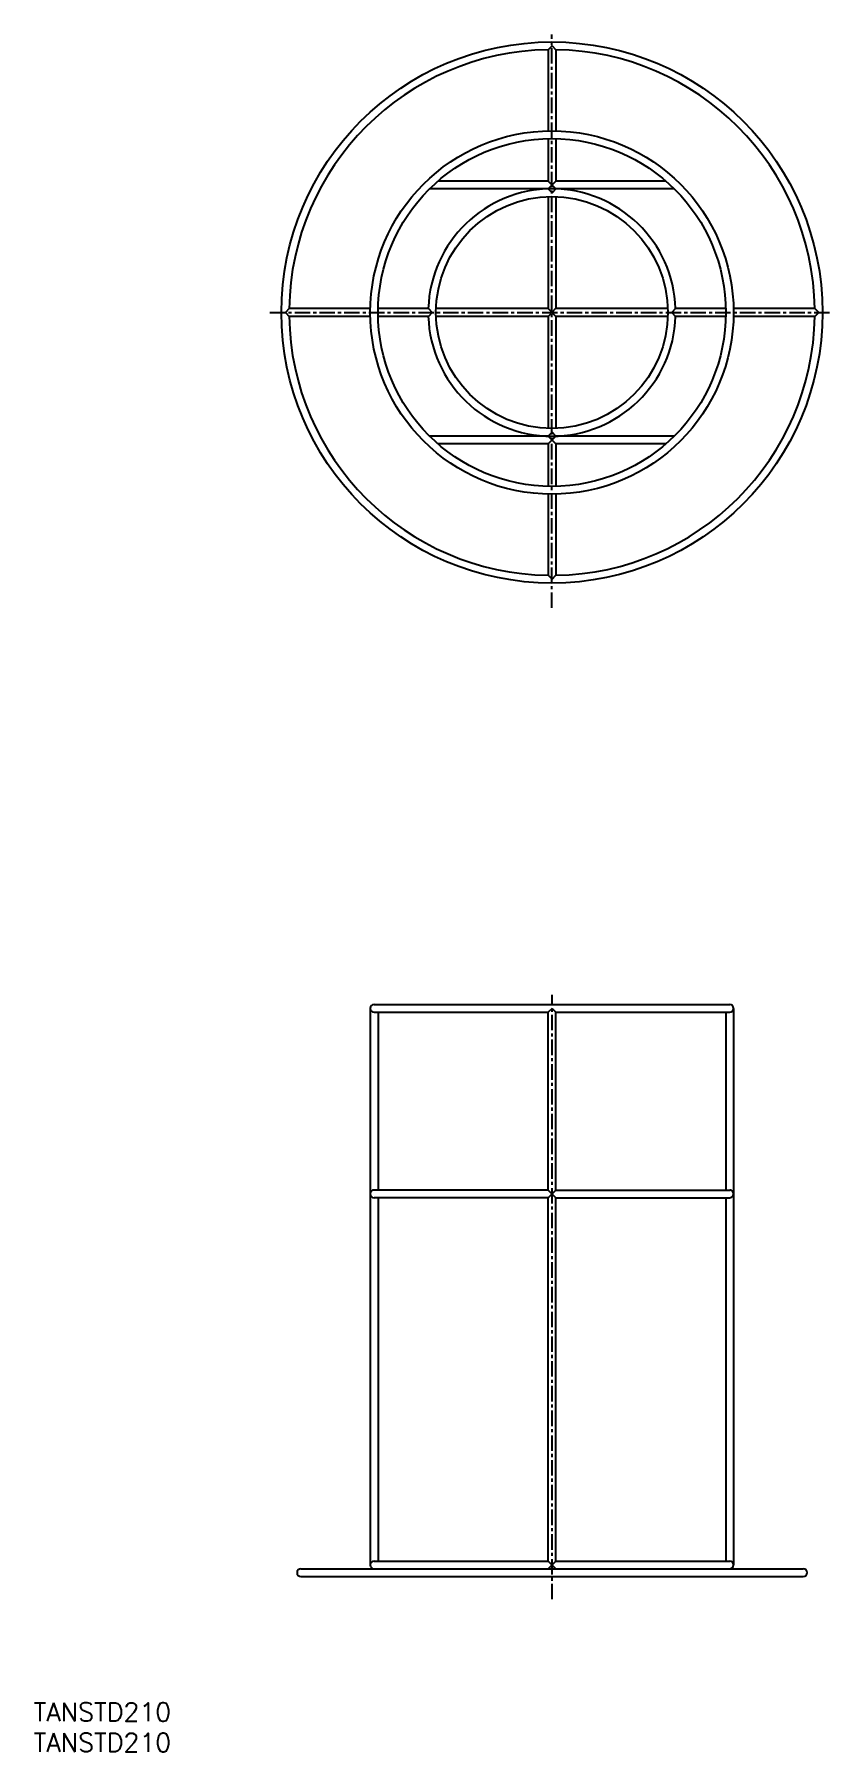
# Model space of a CAD drawing. Extents: x -32 to 483, y -259 to 852.
import ezdxf

# ---------------------------------------------------------------- set-up
doc = ezdxf.new("R2010")
doc.units = 0
doc.header["$LTSCALE"] = 8
doc.linetypes.add('CENTER', pattern=[2, 1.25, -0.25, 0.25, -0.25])
doc.layers.get('0').update_dxf_attribs({"linetype": 'CONTINUOUS'})
doc.layers.add('CENTER', color=1, linetype='CENTER')
doc.styles.get("Standard").update_dxf_attribs({"font": 'txt.shx', "bigfont": 'extfont.shx'})

msp = doc.modelspace()

# ---------------------------------------------------------------- linework, layer by layer
at = {"color": 7, "linetype": 'CONTINUOUS'}
for p, q in [((303.1, 844.8), (300.6, 842.3)), ((303.1, 844.8), (305.6, 842.3)), ((300.6, 842.3), (300.6, 789.8)), ((305.6, 842.3), (305.6, 789.8)), ((300.6, 784.8), (300.6, 757.3)), ((305.6, 784.8), (305.6, 757.3)), ((300.6, 757.3), (229.3, 757.3)), ((305.6, 757.3), (300.6, 752.3)), ((300.6, 757.3), (305.6, 752.3)), ((376.7, 757.3), (305.6, 757.3)), ((300.6, 752.3), (223.9, 752.3)), ((300.6, 752.3), (303.1, 749.8)), ((300.6, 747.3), (300.6, 674.8)), ((305.6, 752.3), (303.1, 749.8)), ((382.1, 752.3), (305.6, 752.3)), ((305.6, 747.3), (305.6, 674.8)), ((133.1, 674.8), (130.6, 672.3)), ((130.6, 672.3), (133.1, 669.8)), ((185.6, 674.8), (133.1, 674.8)), ((185.6, 669.8), (133.1, 669.8)), ((223.1, 674.8), (190.6, 674.8)), ((223.1, 669.8), (190.6, 669.8)), ((223.1, 674.8), (225.6, 672.3)), ((225.6, 672.3), (223.1, 669.8)), ((300.6, 674.8), (228.2, 674.8)), ((300.6, 669.8), (228.2, 669.8)), ((305.4, 674.8), (300.6, 669.8)), ((300.6, 674.8), (305.5, 669.8)), ((300.6, 669.8), (300.6, 597.4)), ((378, 674.8), (305.4, 674.8)), ((378, 669.8), (305.5, 669.8)), ((305.5, 669.8), (305.5, 597.4)), ((383, 674.8), (380.5, 672.3)), ((380.5, 672.3), (383, 669.8)), ((415.5, 674.8), (383, 674.8)), ((415.5, 669.8), (383, 669.8)), ((473.1, 674.8), (420.5, 674.8)), ((473.1, 669.8), (420.5, 669.8)), ((473.1, 674.8), (475.6, 672.3)), ((475.6, 672.3), (473.1, 669.8)), ((300.6, 592.3), (223.9, 592.3)), ((300.6, 592.4), (303.1, 594.9)), ((305.6, 587.3), (300.6, 592.3)), ((300.6, 587.3), (305.6, 592.3)), ((305.6, 592.4), (303.1, 594.9)), ((382.1, 592.3), (305.6, 592.3)), ((300.6, 587.3), (229.3, 587.3)), ((300.6, 587.3), (300.6, 559.9)), ((376.7, 587.3), (305.6, 587.3)), ((305.6, 587.3), (305.6, 559.9)), ((300.6, 554.9), (300.6, 502.4)), ((305.5, 554.9), (305.6, 502.4)), ((303.1, 499.9), (300.6, 502.4)), ((303.1, 499.9), (305.6, 502.4)), ((185.5, 222.2), (185.5, -137.8)), ((188, 224.7), (418, 224.7)), ((303.1, 222.2), (300.6, 219.7)), ((303.1, 222.2), (305.6, 219.7)), ((420.5, 222.2), (420.5, -137.8)), ((188, 219.7), (300.6, 219.7)), ((190.5, 219.7), (190.5, 104.7)), ((300.6, 104.7), (300.6, 219.7)), ((305.6, 219.7), (418, 219.7)), ((305.6, 104.7), (305.6, 219.7)), ((415.5, 219.7), (415.5, 104.7)), ((300.6, 104.7), (188, 104.7)), ((305.6, 104.7), (300.6, 99.7)), ((300.6, 104.7), (305.6, 99.7)), ((305.6, 104.7), (418, 104.7)), ((300.6, 99.7), (188, 99.7)), ((190.5, 99.7), (190.5, -135.3)), ((300.6, -135.3), (300.6, 99.7)), ((305.6, 99.7), (418, 99.7)), ((305.6, -135.3), (305.6, 99.7)), ((415.5, 99.7), (415.5, -135.3)), ((140.6, -140.3), (465.6, -140.3)), ((188, -135.3), (300.6, -135.3)), ((305.6, -135.3), (300.6, -140.3)), ((300.6, -135.3), (305.6, -140.3)), ((305.6, -135.3), (418, -135.3)), ((140.6, -145.3), (465.6, -145.3))]:
    msp.add_line(p, q, dxfattribs=at)
for radius in [175, 117.5, 112.5, 75]:
    msp.add_circle((303, 672.3), radius, dxfattribs=at)
for centre, radius, start, end in [((303, 672.3), 170, 90.8074, 179.181), ((303, 672.3), 170, 0.8423, 89.1333), ((303, 672.3), 80, 1.7902, 178.2098), ((303, 672.3), 170, 180.8192, 269.1875), ((303, 672.3), 80, 181.7914, 358.2086), ((303, 672.3), 170, 270.8497, 359.1571), ((188, 222.2), 2.5, 90, 270), ((418, 222.2), 2.5, 270, 90), ((188, 102.2), 2.5, 90, 270), ((418, 102.2), 2.5, 270, 90), ((140.6, -142.8), 2.5, 90, 270), ((188, -137.8), 2.5, 90, 270), ((418, -137.8), 2.5, 270, 90), ((465.6, -142.8), 2.5, 270, 90)]:
    msp.add_arc(centre, radius, start, end, dxfattribs=at)
at = {"layer": 'CENTER', "color": 1, "linetype": 'CENTER'}
for p, q in [((303, 481.3), (303, 852.2)), ((120.6, 672.3), (483.3, 672.3)), ((303.1, -160), (303.1, 231))]:
    msp.add_line(p, q, dxfattribs=at)

# ---------------------------------------------------------------- texts
for p in [(-32.3, -238.9), (-32.3, -258.6)]:
    msp.add_text('TANSTD210', height=12).set_placement(p)

doc.saveas('drawing.dxf')
